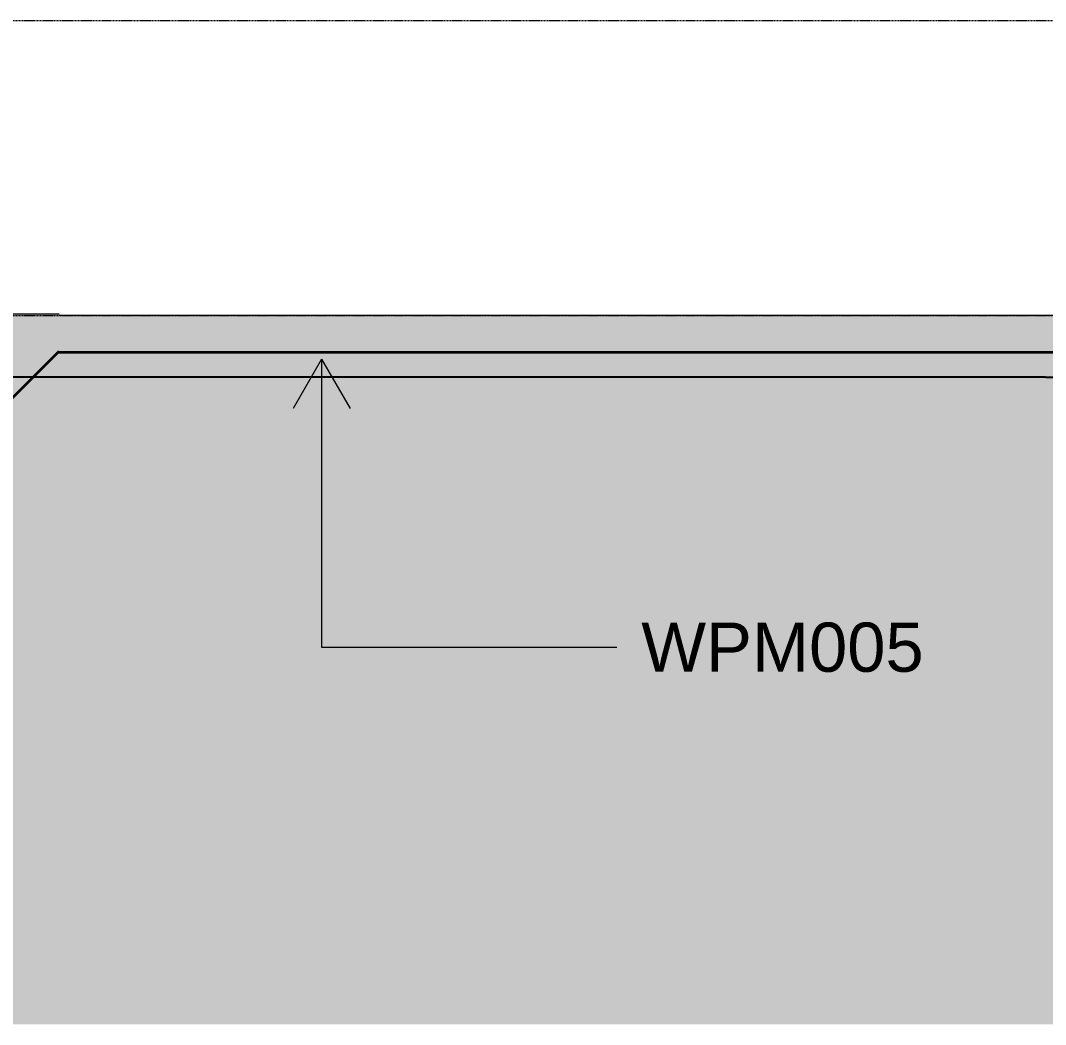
# Model space of a CAD drawing. Header units: millimetres. Extents: x 4237772 to 4686020, y -673 to 29459.
# Drawn here: x 4334778 to 4343118, y -567 to 7600 of the extents above; entities that cross this region are included whole.
import ezdxf

# ---------------------------------------------------------------- set-up
doc = ezdxf.new("R2010")
doc.units = ezdxf.units.MM
doc.linetypes.add('AEC_Center', pattern=[24, 12, -4, 4, -4])
doc.linetypes.add('Existing Ground', pattern=[4.5, 3, -1.5])
for name, color, linetype, lineweight in [('A-DETL', 90, 'Continuous', 18), ('A-DETL-GENF', 92, 'Continuous', 5), ('A-FLOR', 192, 'Continuous', 5), ('A-FLOR-LEVL', 51, 'Continuous', 5), ('A-FLOR-PATT', 8, 'Continuous', 15), ('G-ANNO-TEXT', 231, 'Continuous', 5)]:
    doc.layers.add(name, color=color, linetype=linetype, lineweight=lineweight)
doc.styles.add('Arial_2', font='arial.ttf', dxfattribs={"height": 400})
pattern_1 = [(50, (4308746.8, 10390.6), (1457.472, -127.512), [152.4, -1676.4]), (355, (4308746.8, 10390.6), (-281.94, 1528.454), [121.92, -1341.12]), (100.451, (4308868.2, 10380), (1175.54, 1400.933), [129.52, -1424.72]), (46.184, (4308746.8, 10797), (2168.63, -336.34), [228.6, -2514.6]), (96.636, (4308927.5, 10769), (1899.22, 1979.42), [194.28, -2137.08]), (351.184, (4308746.8, 10797), (1899.24, 1979.4), [182.88, -2011.68]), (21, (4308950, 10695.4), (1212.915, -818.12), [152.4, -1676.4]), (326, (4308950, 10695.4), (494.417, 1473.504), [121.92, -1341.12]), (71.451, (4309051, 10627.3), (1707.337, 655.37), [129.52, -1424.72]), (37.5, (4308746.76, 10390.63), (24.7094, 676.44), [67.056, -1257.808, 67.056, -2640.584]), (37.5, (4308746.76, 10390.63), (24.7094, 676.44), [-1391.92, -1294.384, 67.056, -1279.144]), (7.5, (4308746.76, 10390.6), (534.558, 801.444), [67.056, -709.168, 67.056, -1740.408]), (7.5, (4308746.76, 10390.6), (534.558, 801.444), [-843.28, -1227.328, 67.056, -446.024]), (327.5, (4308293.6, 10390.63), (1084.7275, -45.831), [67.056, -440.944, 67.056, -3621.024]), (327.5, (4308293.6, 10390.63), (1084.7275, -45.831), [-575.056, -1517.904, 67.056, -2036.064]), (317.5, (4308090.4, 10390.6), (1185.035, 203.414), [67.056, -593.344, 67.056, -2479.04]), (317.5, (4308090.4, 10390.6), (1185.035, 203.414), [-727.456, -985.52, 67.056, -1426.464])]

msp = doc.modelspace()

# ---------------------------------------------------------------- hatches: boundary and pattern name
at = {"layer": 'A-DETL-GENF'}
h = msp.add_hatch(dxfattribs=at)
h.set_pattern_fill('FP_179', color=9, style=0, pattern_type=2)
h.set_pattern_definition([(135, (4308746.76, 10479), (-707.1068, 6e-14), [500, -500]), (135, (4308879.34, 10611.6), (-707.1068, 6e-14), [500, -500]), (135, (4309011.9, 10744.2), (-707.1068, 6e-14), [500, -500]), (45, (4308746.76, 10390.63), (0, 707.1068), [500, -500]), (45, (4308879.34, 10258.05), (0, 707.1068), [500, -500]), (45, (4309011.9, 10125.47), (0, 707.1068), [500, -500])])
h.paths.add_polyline_path([(4363256.2, 4200), (4363256.2, 4200), (4363278.8, 4194.8)])
h.paths.add_polyline_path([(4245976.7, -566.6), (4286240.4, -566.6), (4286240.5, -566.6), (4372682.8, -566.6), (4372682.8, 3455.1), (4371508.2, 3533.1), (4369528.2, 3533.1), (4367571, 3925.8), (4363179.3, 4217.5), (4363178.4, 4217.6), (4363082.9, 4223.9), (4362969.2, 4265.3), (4362956.7, 4269.8), (4361015.6, 4976.3), (4353322.3, 5241.2), (4353322.3, 4300), (4350898.2, 4300), (4350898.2, 4624.1), (4350622.3, 4900), (4335082.3, 4900), (4334682.3, 4500), (4334682.3, 4100), (4330682.3, 4100), (4330682.3, 4500), (4330282.3, 4900), (4314682.3, 4900), (4314382.3, 4600), (4314382.3, 4300), (4311982.3, 4300), (4311982.3, 4900), (4270800.1, 4900), (4277900.7, 5063.5), (4268018.6, 5023.8), (4264656.2, 5200), (4248841.6, 5200), (4245976.7, 5049.9), (4245976.7, 225.4)])
h = msp.add_hatch(dxfattribs=at)
h.set_pattern_fill('FP_3', style=0, pattern_type=2)
h.set_pattern_definition(pattern_1)
h.paths.add_polyline_path([(4330847.4, 4100), (4334682.3, 4100), (4334682.3, 4500), (4335092.3, 4910), (4335092.3, 5210), (4330282.3, 5210), (4330282.3, 4900), (4330682.3, 4500), (4330682.3, 4100)])
h.paths.add_polyline_path([(4352885, 4300), (4353322.3, 4300), (4353322.3, 5210), (4350622.3, 5210), (4350623.9, 4898.4), (4350922.3, 4600), (4350922.3, 4300), (4352682.3, 4300)])
h.paths.add_polyline_path([(4314279.2, 4300), (4314382.3, 4300), (4314382.3, 4600), (4314682.3, 4900), (4314682.3, 5200), (4311982.3, 5200), (4311982.3, 4300), (4314031.7, 4300)])
at = {"layer": 'A-FLOR-PATT', "lineweight": 5}
h = msp.add_hatch(dxfattribs=at)
h.set_pattern_fill('FP_3', color=256, style=0, pattern_type=2)
h.set_pattern_definition(pattern_1)
h.paths.add_polyline_path([(4314682.3, 4900), (4330282.3, 4900), (4330282.3, 5200), (4314682.3, 5200), (4314682.3, 5052.7)])
h.paths.add_polyline_path([(4340016.4, 4900), (4350622.3, 4900), (4350622.3, 5200), (4335092.3, 5200), (4335092.3, 4910), (4335082.3, 4900), (4339521.4, 4900)])

# ---------------------------------------------------------------- linework, layer by layer
at = {"layer": 'A-DETL', "lineweight": 15}
msp.add_line((4335092.3, 5210), (4330282.3, 5210), dxfattribs=at)
at = {"layer": 'A-DETL', "lineweight": 35}
for p, q in [((4334682.3, 4500), (4335092.3, 4910)), ((4350622.3, 4900), (4335082.3, 4900))]:
    msp.add_line(p, q, dxfattribs=at)
at = {"layer": 'A-DETL', "linetype": 'Existing Ground', "lineweight": 25}
for p, q in [((4342999.6, 4700), (4334395.7, 4700)), ((4349498, 4564.9), (4342999.6, 4700))]:
    msp.add_line(p, q, dxfattribs=at)
at = {"layer": 'A-FLOR', "lineweight": 15}
msp.add_line((4350622.3, 5200), (4335092.3, 5200), dxfattribs=at)
at = {"layer": 'A-FLOR-LEVL', "linetype": 'AEC_Center'}
for p, q in [((4238571.8, 7600), (4377820.1, 7600)), ((4238571.8, 5200), (4377820.1, 5200))]:
    msp.add_line(p, q, dxfattribs=at)
at = {"layer": 'G-ANNO-TEXT', "color": 7}
for p, q in [((4337228.3, 4845), (4336997.3, 4445)), ((4337228.3, 4845), (4337459.2, 4445)), ((4337228.3, 4845), (4337228.3, 2502.6)), ((4337228.3, 2502.6), (4339629.2, 2502.6))]:
    msp.add_line(p, q, dxfattribs=at)

# ---------------------------------------------------------------- texts
at = {"layer": 'G-ANNO-TEXT', "color": 7, "insert": (4339829.2, 2702.6), "char_height": 400, "width": 2854.008, "attachment_point": 1, "style": 'Arial_2'}
msp.add_mtext('WPM005', dxfattribs=at)

doc.saveas('drawing.dxf')
